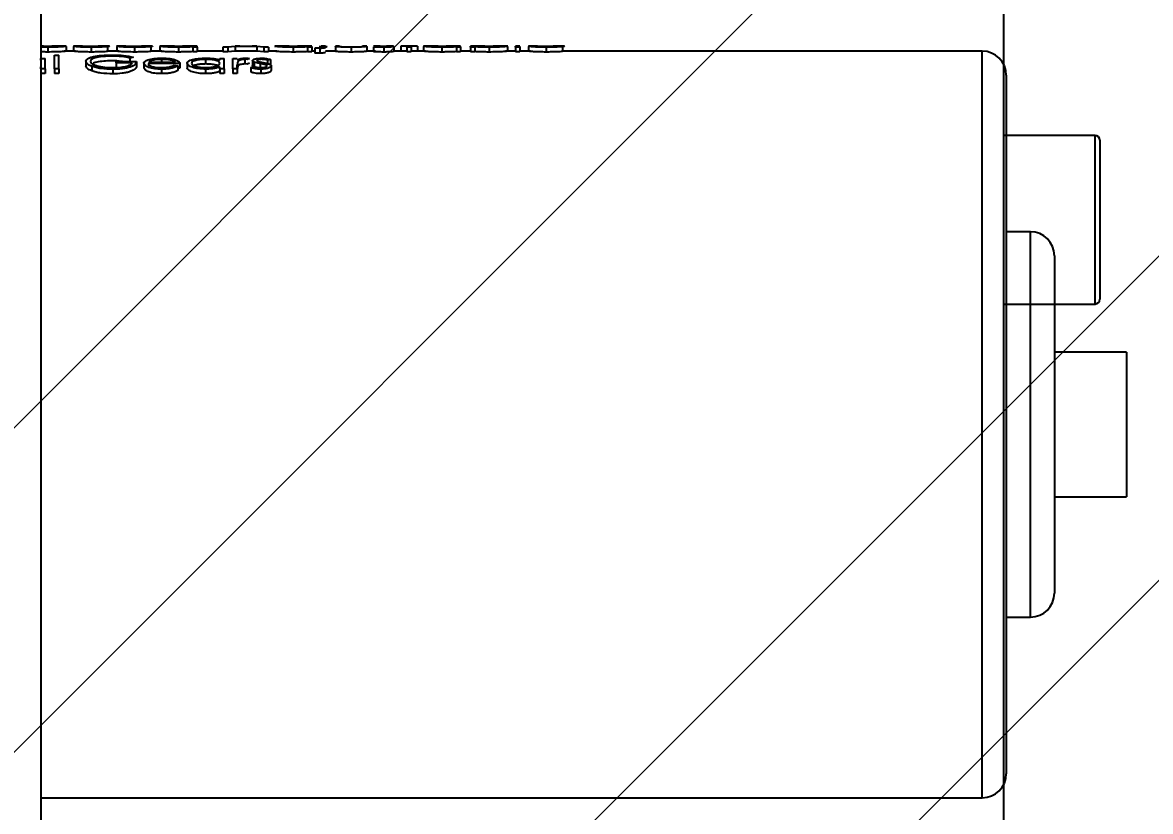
# Model space of a CAD drawing. Header units: millimetres. Extents: x -117 to 822, y -67 to 297.
# Drawn here: x 768.16 to 783.78, y 183.51 to 194.43 of the extents above; entities that cross this region are included whole.
import ezdxf

# ---------------------------------------------------------------- set-up
doc = ezdxf.new("R2010")
doc.units = ezdxf.units.MM
doc.layers.add('KHUNGTEN', color=7, linetype='Continuous', lineweight=35)
doc.layers.add('NETMANH', color=7, linetype='Continuous')
doc.styles.add('SLDTEXTSTYLE0', font='TXT', dxfattribs={"width": 0.663})
doc.dimstyles.new('SLDDIMSTYLE1', dxfattribs={"dimtxt": 3.5, "dimasz": 3.302, "dimexe": 0, "dimexo": 0.0625, "dimgap": 0.875, "dimtad": 1, "dimdec": 0, "dimlfac": 3, "dimrnd": 1e-09, "dimzin": 12, "dimdsep": 46, "dimtxsty": 'SLDTEXTSTYLE0', "dimsah": 1, "dimcen": 0.09, "dimadec": 0, "dimazin": 3, "dimtfac": 1, "dimtdec": 0, "dimtofl": 0, "dimtmove": 0, "dimatfit": 3, "dimfxl": 0, "dimfrac": 2, "dimtolj": 1, "dimtzin": 12, "dimarcsym": 0})

# ---------------------------------------------------------------- blocks, each defined once
blk = doc.blocks.new('_D_3')
at = {"layer": 'KHUNGTEN'}
for p, q in [((760.083, 258.032), (760.083, 164.699)), ((750.083, 174.699), (750.083, 164.699)), ((750.083, 165.699), (760.083, 165.699)), ((760.083, 165.699), (782.505, 165.699))]:
    blk.add_line(p, q, dxfattribs=at)
for points in [[(750.083, 165.699), (753.385, 165.191), (753.385, 166.207)], [(760.083, 165.699), (756.781, 166.207), (756.781, 165.191)]]:
    blk.add_solid(points, dxfattribs=at)
at = {"layer": 'KHUNGTEN', "char_height": 3.5, "attachment_point": 1, "style": 'SLDTEXTSTYLE0'}
for s, insert in [('30', (765.272, 170.215)), ('0.01', (773.672, 170.215)), ('%%p', (770.318, 170.21))]:
    blk.add_mtext(s, dxfattribs=dict(at, insert=insert))
blk = doc.blocks.new('_D_4')
at = {"layer": 'KHUNGTEN'}
for p, q in [((761.083, 259.032), (794.449, 259.032)), ((793.449, 259.032), (793.449, 175.699)), ((769.416, 175.699), (794.449, 175.699))]:
    blk.add_line(p, q, dxfattribs=at)
for points in [[(793.449, 259.032), (792.941, 255.73), (793.957, 255.73)], [(793.449, 175.699), (793.957, 179.001), (792.941, 179.001)]]:
    blk.add_solid(points, dxfattribs=at)
at = {"layer": 'KHUNGTEN', "char_height": 3.5, "attachment_point": 1, "rotation": 90, "style": 'SLDTEXTSTYLE0'}
for s, insert in [('0.01', (788.933, 215.871)), ('%%p', (788.938, 212.517)), ('250', (788.933, 204.948))]:
    blk.add_mtext(s, dxfattribs=dict(at, insert=insert))

msp = doc.modelspace()

# ---------------------------------------------------------------- hatches: boundary and pattern name
at = {"layer": 'KHUNGTEN', "linetype": 'Continuous', "lineweight": 18}
h = msp.add_hatch(dxfattribs=at)
h.set_pattern_fill('ANSI32', color=256, style=0)
h.paths.add_polyline_path([(821.6195, 206.3727), (729.8664, 206.3727), (729.8664, 96.3727), (821.6195, 96.3727)], flags=0)
edge = h.paths.add_edge_path(flags=0)
edge.add_arc((775.7429, 151.3727), 24, 0, 360)
edge = h.paths.add_edge_path(flags=0)
edge.add_arc((804.7429, 151.3727), 1.25, 0, 360)
edge = h.paths.add_edge_path(flags=0)
edge.add_arc((775.7429, 180.3727), 1.25, 0, 360)
edge = h.paths.add_edge_path(flags=0)
edge.add_arc((746.7429, 151.3727), 1.25, 0, 360)
edge = h.paths.add_edge_path(flags=0)
edge.add_arc((775.7429, 122.3727), 1.25, 0, 360)
edge = h.paths.add_edge_path(flags=0)
edge.add_arc((735.7429, 111.3727), 3, 0, 360)
edge = h.paths.add_edge_path(flags=0)
edge.add_arc((815.7429, 191.3727), 3, 0, 360)

# ---------------------------------------------------------------- linework, layer by layer
at = {"color": 7, "linetype": 'Continuous', "lineweight": 25}
for p, q in [((768.7693, 194.0985), (768.6696, 194.0985)), ((768.7484, 194.0985), (768.7677, 194.0974)), ((768.7677, 194.0974), (768.7677, 194.0308)), ((768.9638, 194.0985), (768.8686, 194.0985)), ((768.8702, 194.0974), (768.8842, 194.0985)), ((768.8702, 194.0974), (768.8702, 194.0307)), ((769.366, 194.0971), (768.9301, 194.0971)), ((768.9363, 194.0982), (769.3061, 194.0982)), ((769.3668, 194.0985), (769.2815, 194.0985)), ((769.2872, 194.0947), (769.3403, 194.0935)), ((769.3403, 194.0935), (769.3403, 194.0269)), ((769.5621, 194.0985), (769.4668, 194.0985)), ((769.4685, 194.0974), (769.4825, 194.0985)), ((769.4685, 194.0974), (769.4685, 194.0307)), ((769.9642, 194.0971), (769.5283, 194.0971)), ((769.5346, 194.0982), (769.9044, 194.0982)), ((769.9651, 194.0985), (769.8798, 194.0985)), ((769.8854, 194.0947), (769.9386, 194.0935)), ((769.9386, 194.0935), (769.9386, 194.0269)), ((770.1649, 194.0985), (770.0651, 194.0985)), ((770.0668, 194.0974), (770.086, 194.0985)), ((770.0668, 194.0974), (770.0668, 194.0308)), ((770.5796, 194.0985), (770.4874, 194.0985)), ((770.5198, 194.0864), (770.5198, 194.0915)), ((770.5796, 194.0864), (770.5796, 194.0985)), ((771.1053, 194.0967), (771.0039, 194.0864)), ((771.4075, 194.0967), (771.1053, 194.0967)), ((771.1053, 194.0967), (771.1053, 194.03)), ((771.1707, 194.0985), (771.1054, 194.0985)), ((771.1707, 194.0973), (771.1377, 194.0981)), ((771.1377, 194.0981), (771.376, 194.0981)), ((771.4088, 194.0985), (771.3438, 194.0985)), ((771.376, 194.0981), (771.3438, 194.0973)), ((771.4075, 194.0967), (771.4075, 194.03)), ((771.506, 194.0864), (771.4075, 194.0967)), ((771.7546, 194.0985), (771.6549, 194.0985)), ((771.6565, 194.0974), (771.6758, 194.0985)), ((772.1694, 194.0985), (772.0771, 194.0985)), ((772.1095, 194.0864), (772.1095, 194.0915)), ((772.1694, 194.0864), (772.1694, 194.0985)), ((772.3574, 194.0985), (772.2976, 194.0985)), ((772.3574, 194.081), (772.3574, 194.0985)), ((772.554, 194.0985), (772.4942, 194.0985)), ((772.4942, 194.0976), (772.4942, 194.0985)), ((772.4942, 194.0976), (772.4942, 194.0309)), ((772.554, 194.0977), (772.554, 194.0985)), ((772.554, 194.0977), (772.5635, 194.0944)), ((772.8603, 194.0942), (772.8702, 194.0977)), ((772.9301, 194.0985), (772.8702, 194.0985)), ((772.8702, 194.0977), (772.8702, 194.0985)), ((772.9301, 194.0975), (772.9301, 194.0985)), ((772.9301, 194.0975), (772.9301, 194.0309)), ((773.1131, 194.0985), (773.0224, 194.0985)), ((773.0241, 194.09), (773.0637, 194.0924)), ((773.1261, 194.0985), (773.1957, 194.098)), ((773.2299, 194.0955), (773.156, 194.097)), ((773.2976, 194.098), (773.257, 194.0984)), ((773.3061, 194.0938), (773.3061, 194.0272)), ((773.4856, 194.098), (773.4001, 194.098)), ((773.4001, 194.098), (773.4001, 194.0319)), ((773.5454, 194.0985), (773.4856, 194.0985)), ((773.4856, 194.0864), (773.4856, 194.0985)), ((773.5454, 194.0864), (773.5454, 194.0985)), ((773.6309, 194.098), (773.5454, 194.098)), ((773.6309, 194.098), (773.6309, 194.0319)), ((773.8145, 194.0985), (773.7147, 194.0985)), ((773.7164, 194.0974), (773.7356, 194.0985)), ((773.7164, 194.0974), (773.7164, 194.0308)), ((774.2292, 194.0985), (774.137, 194.0985)), ((774.1694, 194.0864), (774.1694, 194.0915)), ((774.2292, 194.0864), (774.2292, 194.0985)), ((774.4575, 194.0985), (774.366, 194.0985)), ((774.366, 194.0864), (774.366, 194.0985)), ((774.4258, 194.0864), (774.4258, 194.0918)), ((774.8804, 194.0985), (774.7796, 194.0985)), ((774.8602, 194.0985), (774.8788, 194.0974)), ((774.8788, 194.0974), (774.8788, 194.0307)), ((775.0497, 194.0985), (774.9899, 194.0985)), ((774.9899, 194.0864), (774.9899, 194.0985)), ((775.0497, 194.0864), (775.0497, 194.0985)), ((775.263, 194.0985), (775.1677, 194.0985)), ((775.1694, 194.0974), (775.1834, 194.0985)), ((775.1694, 194.0974), (775.1694, 194.0307)), ((775.6651, 194.0971), (775.2292, 194.0971)), ((775.2355, 194.0982), (775.6053, 194.0982)), ((775.6659, 194.0985), (775.5806, 194.0985)), ((775.5863, 194.0947), (775.6395, 194.0935)), ((775.6395, 194.0935), (775.6395, 194.0269)), ((768.5134, 194.0858), (768.5134, 194.0193)), ((768.6053, 193.9777), (768.6651, 193.9777)), ((768.6053, 193.7855), (768.6053, 193.9777)), ((768.6651, 193.7855), (768.6651, 193.9777)), ((768.897, 194.0319), (768.7417, 194.0319)), ((769.1153, 194.0858), (769.1153, 194.0193)), ((769.4953, 194.0319), (769.3373, 194.0319)), ((769.6993, 193.9478), (769.648, 193.9358)), ((769.648, 193.9358), (769.648, 193.8712)), ((769.7136, 194.0858), (769.7136, 194.0193)), ((770.0928, 194.0319), (769.9356, 194.0319)), ((770.3208, 194.0858), (770.3208, 194.0193)), ((770.5796, 194.0864), (770.5198, 194.0864)), ((770.5198, 194.0864), (770.5198, 194.0199)), ((770.5796, 194.0199), (770.5198, 194.0199)), ((770.5796, 194.0864), (770.5796, 194.0199)), ((770.9386, 194.0319), (770.5796, 194.0319)), ((771.0039, 194.0864), (770.9386, 194.0864)), ((770.9386, 194.0864), (770.9386, 194.0199)), ((771.0039, 194.0199), (770.9386, 194.0199)), ((771.0039, 194.0864), (771.0039, 194.0199)), ((771.1053, 194.03), (771.0039, 194.0199)), ((771.4075, 194.03), (771.1053, 194.03)), ((771.506, 194.0199), (771.4075, 194.03)), ((771.506, 194.0864), (771.506, 194.0199)), ((771.5711, 194.0864), (771.506, 194.0864)), ((771.5711, 194.0199), (771.506, 194.0199)), ((771.5711, 194.0864), (771.5711, 194.0199)), ((771.6826, 194.0319), (771.5711, 194.0319)), ((771.9106, 194.0858), (771.9106, 194.0193)), ((772.1694, 194.0864), (772.1095, 194.0864)), ((772.1095, 194.0864), (772.1095, 194.0199)), ((772.1694, 194.0199), (772.1095, 194.0199)), ((772.1694, 194.0864), (772.1694, 194.0199)), ((772.2121, 194.0319), (772.1694, 194.0319)), ((772.2121, 194.0716), (772.2121, 194.0053)), ((772.2795, 194.07), (772.2121, 194.0716)), ((772.2795, 194.0037), (772.2121, 194.0053)), ((772.2795, 194.07), (772.2795, 194.0037)), ((772.2904, 194.0779), (772.2976, 194.0826)), ((772.4942, 194.0319), (772.3574, 194.0319)), ((772.7125, 194.0858), (772.7125, 194.0193)), ((773.0507, 194.0319), (772.9301, 194.0319)), ((773.0241, 194.09), (773.0241, 194.0235)), ((773.1634, 194.0858), (773.1634, 194.0193)), ((773.4856, 194.0319), (773.3061, 194.0319)), ((773.5454, 194.0864), (773.4856, 194.0864)), ((773.4856, 194.0864), (773.4856, 194.0199)), ((773.5454, 194.0199), (773.4856, 194.0199)), ((773.5454, 194.0864), (773.5454, 194.0199)), ((773.7424, 194.0319), (773.5454, 194.0319)), ((773.9704, 194.0858), (773.9704, 194.0193)), ((774.2292, 194.0864), (774.1694, 194.0864)), ((774.1694, 194.0864), (774.1694, 194.0199)), ((774.2292, 194.0199), (774.1694, 194.0199)), ((774.2292, 194.0864), (774.2292, 194.0199)), ((774.366, 194.0319), (774.2292, 194.0319)), ((774.4258, 194.0864), (774.366, 194.0864)), ((774.366, 194.0864), (774.366, 194.0199)), ((774.4258, 194.0199), (774.366, 194.0199)), ((774.4258, 194.0864), (774.4258, 194.0199)), ((774.6226, 194.0858), (774.6226, 194.0193)), ((774.9899, 194.0319), (774.8523, 194.0319)), ((775.0497, 194.0864), (774.9899, 194.0864)), ((774.9899, 194.0864), (774.9899, 194.0199)), ((775.0497, 194.0199), (774.9899, 194.0199)), ((775.0497, 194.0864), (775.0497, 194.0199)), ((775.1961, 194.0319), (775.0497, 194.0319)), ((775.4144, 194.0858), (775.4144, 194.0193)), ((781.4493, 194.0319), (775.6364, 194.0319)), ((768.4172, 193.9078), (768.4172, 193.9315)), ((768.4172, 193.9315), (768.4771, 193.9315)), ((768.4172, 193.7855), (768.4172, 193.8139)), ((768.4771, 193.7855), (768.4172, 193.7855)), ((768.4172, 193.7855), (768.4172, 193.7228)), ((768.4771, 193.7855), (768.4771, 193.9315)), ((768.4771, 193.7855), (768.4771, 193.7228)), ((768.6053, 193.7855), (768.6053, 193.7228)), ((768.6651, 193.7855), (768.6053, 193.7855)), ((768.6651, 193.7855), (768.6651, 193.7228)), ((769.0412, 193.8903), (769.0412, 193.8262)), ((769.1229, 193.822), (769.1229, 193.7588)), ((769.4118, 193.7795), (769.4118, 193.7169)), ((769.46, 193.8679), (769.46, 193.8878)), ((769.46, 193.8878), (769.742, 193.8878)), ((769.6822, 193.8679), (769.46, 193.8679)), ((769.46, 193.8679), (769.46, 193.8041)), ((769.742, 193.8878), (769.742, 193.8238)), ((769.8446, 193.8636), (769.8446, 193.8)), ((770.3403, 193.8602), (769.9044, 193.8602)), ((769.9107, 193.8779), (770.2805, 193.8779)), ((770.0896, 193.7825), (770.0896, 193.7199)), ((770.0942, 193.8538), (770.0942, 193.9182)), ((770.2615, 193.8364), (770.3147, 193.8275)), ((770.3147, 193.8275), (770.3147, 193.7643)), ((770.3403, 193.7965), (770.3147, 193.7965)), ((770.3403, 193.8602), (770.3403, 193.7965)), ((770.4429, 193.8644), (770.4429, 193.8007)), ((770.6969, 193.7825), (770.6969, 193.7199)), ((770.6996, 193.8538), (770.6996, 193.9182)), ((770.8959, 193.9078), (770.8959, 193.9315)), ((770.8959, 193.9315), (770.9557, 193.9315)), ((770.8959, 193.7855), (770.8959, 193.8139)), ((770.9557, 193.7855), (770.8959, 193.7855)), ((770.8959, 193.7855), (770.8959, 193.7228)), ((770.9557, 193.7855), (770.9557, 193.9315)), ((770.9557, 193.7855), (770.9557, 193.7228)), ((771.0754, 193.9315), (771.1352, 193.9315)), ((771.0754, 193.7855), (771.0754, 193.9315)), ((771.1352, 193.7855), (771.0754, 193.7855)), ((771.0754, 193.7855), (771.0754, 193.7228)), ((771.1459, 193.8895), (771.1352, 193.8395)), ((771.1352, 193.7855), (771.1352, 193.8395)), ((771.1459, 193.8255), (771.1352, 193.7761)), ((771.1352, 193.7855), (771.1352, 193.7228)), ((771.2733, 193.9159), (771.2427, 193.9182)), ((771.2427, 193.9182), (771.2427, 193.8538)), ((771.2733, 193.8516), (771.2427, 193.8538)), ((771.3061, 193.9294), (771.2733, 193.9159)), ((771.3061, 193.8649), (771.2733, 193.8516)), ((771.3232, 193.805), (771.3629, 193.8199)), ((771.3232, 193.805), (771.3232, 193.7421)), ((771.3489, 193.8999), (771.3489, 193.8357)), ((771.3712, 193.8786), (771.3712, 193.8147)), ((771.4252, 193.8881), (771.4948, 193.8736)), ((771.529, 193.8434), (771.4552, 193.8588)), ((771.4552, 193.8588), (771.4552, 193.7952)), ((771.4625, 193.7825), (771.4625, 193.7199)), ((771.5967, 193.9157), (771.5561, 193.9044)), ((771.5561, 193.9044), (771.5561, 193.8403)), ((771.5967, 193.9157), (771.5967, 193.8514)), ((771.6053, 193.8295), (771.6053, 193.7662)), ((768.4771, 193.7228), (768.4172, 193.7228)), ((768.6651, 193.7228), (768.6053, 193.7228)), ((770.9557, 193.7228), (770.8959, 193.7228)), ((771.1352, 193.7228), (771.0754, 193.7228)), ((781.7826, 193.6985), (781.7826, 184.0319)), ((783.0121, 192.8652), (781.7455, 192.8652)), ((783.0788, 192.7985), (783.0788, 190.5985)), ((782.116, 191.5319), (781.7826, 191.5319)), ((782.4493, 191.1985), (782.4493, 186.5319)), ((781.7455, 190.5319), (783.0121, 190.5319)), ((783.4493, 189.8652), (782.4493, 189.8652)), ((783.4493, 189.8652), (783.4493, 187.8652)), ((782.4493, 187.8652), (783.4493, 187.8652)), ((781.7826, 186.1985), (782.116, 186.1985)), ((768.416, 183.6985), (781.4493, 183.6985))]:
    msp.add_line(p, q, dxfattribs=at)
at = {"color": 8, "linetype": 'Continuous', "lineweight": 25}
for p, q in [((781.4493, 183.6985), (781.4493, 194.0319)), ((783.0121, 190.5319), (783.0121, 192.8652)), ((782.116, 186.1985), (782.116, 191.5319))]:
    msp.add_line(p, q, dxfattribs=at)
at = {"color": 7, "linetype": 'Continuous', "lineweight": 25}
for centre, radius, start, end in [((781.4493, 193.6985), 0.3333, 0, 90), ((783.0121, 192.7985), 0.0667, 0, 90), ((782.116, 191.1985), 0.3333, 0, 90), ((783.0121, 190.5985), 0.0667, 270, 360), ((782.116, 186.5319), 0.3333, 270, 0), ((781.4493, 184.0319), 0.3333, 270, 0)]:
    msp.add_arc(centre, radius, start, end, dxfattribs=at)
for points, knots in [([(768.511, 194.0978), (768.4849, 194.0979), (768.4513, 194.0979), (768.4225, 194.0981), (768.416, 194.0982)], [0, 0, 0, 0, 0.7745621, 1, 1, 1, 1]), ([(768.7078, 194.0974), (768.7047, 194.0978), (768.6984, 194.0987), (768.6528, 194.0985), (768.5876, 194.098), (768.5365, 194.0979), (768.511, 194.0978)], [0, 0, 0, 0, 0.2517658, 0.5020173, 0.7513262, 1, 1, 1, 1]), ([(768.5119, 194.0897), (768.5374, 194.0899), (768.5884, 194.0902), (768.6529, 194.0926), (768.6981, 194.0954), (768.7046, 194.0967), (768.7078, 194.0974)], [0, 0, 0, 0, 0.24856263, 0.49798639, 0.74884282, 1, 1, 1, 1]), ([(768.7677, 194.0974), (768.7643, 194.0965), (768.7577, 194.0947), (768.6972, 194.0904), (768.614, 194.0866), (768.5469, 194.0861), (768.5134, 194.0858)], [0, 0, 0, 0, 0.2515037, 0.5020342, 0.7514302, 1, 1, 1, 1]), ([(769.1153, 194.0858), (769.0824, 194.086), (769.033, 194.0863), (768.9747, 194.0884), (768.9264, 194.091), (768.8806, 194.0947), (768.8737, 194.0965), (768.8702, 194.0974)], [0, 0, 0, 0, 0.2482365, 0.3726312, 0.4983096, 0.7488564, 1, 1, 1, 1]), ([(768.9301, 194.0971), (768.9325, 194.0964), (768.936, 194.0955), (768.958, 194.0937), (768.9802, 194.0924), (769.0073, 194.0913), (769.0489, 194.09), (769.0842, 194.0898), (769.1078, 194.0897)], [0, 0, 0, 0, 0.25109604, 0.37678191, 0.50216702, 0.62894288, 0.75208643, 1, 1, 1, 1]), ([(768.9943, 194.0984), (768.9811, 194.0985), (768.9547, 194.0986), (768.9425, 194.0983), (768.9363, 194.0982)], [0, 0, 0, 0, 0.4983637, 1, 1, 1, 1]), ([(769.1078, 194.0897), (769.1258, 194.0898), (769.1619, 194.0899), (769.2132, 194.091), (769.2565, 194.0928), (769.2769, 194.0941), (769.2872, 194.0947)], [0, 0, 0, 0, 0.2486728, 0.4986865, 0.748434, 1, 1, 1, 1]), ([(769.3403, 194.0935), (769.3283, 194.0926), (769.3045, 194.0907), (769.2496, 194.0879), (769.1848, 194.0861), (769.1384, 194.0859), (769.1153, 194.0858)], [0, 0, 0, 0, 0.2514051, 0.5015071, 0.7507844, 1, 1, 1, 1]), ([(769.3061, 194.0982), (769.2997, 194.0983), (769.2902, 194.0986), (769.2645, 194.0985), (769.2414, 194.0983), (769.2221, 194.0982), (769.2127, 194.0982)], [0, 0, 0, 0, 0.4048849, 0.6057113, 0.8086962, 1, 1, 1, 1]), ([(769.3373, 194.0984), (769.3432, 194.0984), (769.364, 194.0986), (769.3651, 194.0977), (769.366, 194.0971)], [0, 0, 0, 0, 0.28380498, 1, 1, 1, 1]), ([(769.7136, 194.0858), (769.6807, 194.086), (769.6313, 194.0863), (769.573, 194.0884), (769.5247, 194.091), (769.4789, 194.0947), (769.472, 194.0965), (769.4685, 194.0974)], [0, 0, 0, 0, 0.2482365, 0.3726312, 0.4983096, 0.7488564, 1, 1, 1, 1]), ([(769.5283, 194.0971), (769.5307, 194.0964), (769.5343, 194.0955), (769.5563, 194.0937), (769.5785, 194.0924), (769.6056, 194.0913), (769.6471, 194.09), (769.6825, 194.0898), (769.7061, 194.0897)], [0, 0, 0, 0, 0.251096, 0.3767819, 0.502167, 0.6289429, 0.7520864, 1, 1, 1, 1]), ([(769.5926, 194.0984), (769.5794, 194.0985), (769.5529, 194.0986), (769.5407, 194.0983), (769.5346, 194.0982)], [0, 0, 0, 0, 0.4983637, 1, 1, 1, 1]), ([(769.7061, 194.0897), (769.7241, 194.0898), (769.7602, 194.0899), (769.8115, 194.091), (769.8548, 194.0928), (769.8752, 194.0941), (769.8854, 194.0947)], [0, 0, 0, 0, 0.2486728, 0.4986865, 0.748434, 1, 1, 1, 1]), ([(769.9386, 194.0935), (769.9266, 194.0926), (769.9028, 194.0907), (769.8478, 194.0879), (769.783, 194.0861), (769.7367, 194.0859), (769.7136, 194.0858)], [0, 0, 0, 0, 0.2514051, 0.5015071, 0.7507844, 1, 1, 1, 1]), ([(769.9044, 194.0982), (769.898, 194.0983), (769.8885, 194.0986), (769.8628, 194.0985), (769.8397, 194.0983), (769.8204, 194.0982), (769.811, 194.0982)], [0, 0, 0, 0, 0.4048849, 0.6057113, 0.8086962, 1, 1, 1, 1]), ([(769.9356, 194.0984), (769.9415, 194.0984), (769.9622, 194.0986), (769.9634, 194.0977), (769.9642, 194.0971)], [0, 0, 0, 0, 0.283805, 1, 1, 1, 1]), ([(770.3208, 194.0858), (770.2873, 194.0861), (770.2203, 194.0866), (770.1371, 194.0904), (770.0768, 194.0947), (770.0701, 194.0965), (770.0668, 194.0974)], [0, 0, 0, 0, 0.24857243, 0.49797532, 0.74849775, 1, 1, 1, 1]), ([(770.3235, 194.0978), (770.298, 194.0979), (770.2469, 194.098), (770.1816, 194.0985), (770.136, 194.0987), (770.1297, 194.0978), (770.1266, 194.0974)], [0, 0, 0, 0, 0.248675, 0.4979847, 0.7494362, 1, 1, 1, 1]), ([(770.1266, 194.0974), (770.1299, 194.0967), (770.1363, 194.0954), (770.1817, 194.0926), (770.2464, 194.0902), (770.2974, 194.0899), (770.3229, 194.0897)], [0, 0, 0, 0, 0.2513027, 0.50202622, 0.75142586, 1, 1, 1, 1]), ([(770.5198, 194.0915), (770.507, 194.0908), (770.4813, 194.0892), (770.4322, 194.0873), (770.3868, 194.0863), (770.3493, 194.0859), (770.3303, 194.0858), (770.3208, 194.0858)], [0, 0, 0, 0, 0.2509221, 0.5009047, 0.750363, 0.8751754, 1, 1, 1, 1]), ([(770.3229, 194.0897), (770.3484, 194.0898), (770.3995, 194.0902), (770.4553, 194.0921), (770.4886, 194.0939), (770.5136, 194.0957), (770.5173, 194.0967), (770.5198, 194.0974)], [0, 0, 0, 0, 0.24806553, 0.49744412, 0.6222719, 0.74886015, 1, 1, 1, 1]), ([(770.5198, 194.0974), (770.5174, 194.0978), (770.5139, 194.0985), (770.4888, 194.0986), (770.4557, 194.0984), (770.4008, 194.098), (770.3492, 194.0979), (770.3235, 194.0978)], [0, 0, 0, 0, 0.2512886, 0.3753603, 0.5027384, 0.7516813, 1, 1, 1, 1]), ([(771.9106, 194.0858), (771.8771, 194.0861), (771.81, 194.0866), (771.7269, 194.0904), (771.6666, 194.0947), (771.6599, 194.0965), (771.6565, 194.0974)], [0, 0, 0, 0, 0.2485724, 0.4979753, 0.7484978, 1, 1, 1, 1]), ([(771.9132, 194.0978), (771.8877, 194.0979), (771.8366, 194.098), (771.7713, 194.0985), (771.7257, 194.0987), (771.7195, 194.0978), (771.7164, 194.0974)], [0, 0, 0, 0, 0.248675, 0.4979847, 0.7494362, 1, 1, 1, 1]), ([(771.7164, 194.0974), (771.7196, 194.0967), (771.726, 194.0954), (771.7714, 194.0926), (771.8361, 194.0902), (771.8872, 194.0899), (771.9127, 194.0897)], [0, 0, 0, 0, 0.2513027, 0.5020262, 0.7514259, 1, 1, 1, 1]), ([(772.1095, 194.0915), (772.0967, 194.0908), (772.0711, 194.0892), (772.022, 194.0873), (771.9765, 194.0863), (771.939, 194.0859), (771.92, 194.0858), (771.9106, 194.0858)], [0, 0, 0, 0, 0.2509221, 0.5009047, 0.750363, 0.8751754, 1, 1, 1, 1]), ([(771.9127, 194.0897), (771.9382, 194.0898), (771.9892, 194.0902), (772.045, 194.0921), (772.0783, 194.0939), (772.1033, 194.0957), (772.107, 194.0967), (772.1095, 194.0974)], [0, 0, 0, 0, 0.24806553, 0.49744412, 0.6222719, 0.74886015, 1, 1, 1, 1]), ([(772.1095, 194.0974), (772.1072, 194.0978), (772.1036, 194.0985), (772.0785, 194.0986), (772.0454, 194.0984), (771.9905, 194.098), (771.939, 194.0979), (771.9132, 194.0978)], [0, 0, 0, 0, 0.2512886, 0.3753603, 0.5027384, 0.7516813, 1, 1, 1, 1]), ([(772.3275, 194.093), (772.3205, 194.0929), (772.3064, 194.0929), (772.2912, 194.0924), (772.2816, 194.0919), (772.274, 194.0913), (772.2727, 194.0907), (772.2719, 194.0903)], [0, 0, 0, 0, 0.2485648, 0.4977719, 0.6262971, 0.7490749, 1, 1, 1, 1]), ([(772.383, 194.0903), (772.3822, 194.0907), (772.381, 194.0913), (772.3734, 194.0919), (772.3638, 194.0924), (772.3516, 194.0928), (772.338, 194.093), (772.331, 194.093), (772.3275, 194.093)], [0, 0, 0, 0, 0.2506883, 0.3733062, 0.5017579, 0.7507366, 0.8753285, 1, 1, 1, 1]), ([(772.7125, 194.0858), (772.6794, 194.086), (772.6297, 194.0862), (772.5719, 194.0884), (772.5367, 194.0905), (772.5122, 194.0928), (772.4963, 194.0956), (772.495, 194.0968), (772.4942, 194.0976)], [0, 0, 0, 0, 0.2476317, 0.3721516, 0.4970207, 0.6223671, 0.7481368, 1, 1, 1, 1]), ([(772.5635, 194.0944), (772.5698, 194.0938), (772.5823, 194.0926), (772.6203, 194.0909), (772.665, 194.0898), (772.6971, 194.0897), (772.713, 194.0897)], [0, 0, 0, 0, 0.2492481, 0.4977318, 0.7506861, 1, 1, 1, 1]), ([(772.9301, 194.0975), (772.9292, 194.0967), (772.9279, 194.0955), (772.9113, 194.0927), (772.8865, 194.0904), (772.8515, 194.0884), (772.7943, 194.0862), (772.7452, 194.086), (772.7125, 194.0858)], [0, 0, 0, 0, 0.25184497, 0.37760102, 0.50291512, 0.62779639, 0.75232607, 1, 1, 1, 1]), ([(772.713, 194.0897), (772.7285, 194.0897), (772.7595, 194.0898), (772.8029, 194.0908), (772.8402, 194.0924), (772.8536, 194.0936), (772.8603, 194.0942)], [0, 0, 0, 0, 0.2495101, 0.4989384, 0.749035, 1, 1, 1, 1]), ([(773.072, 194.0982), (773.0656, 194.0983), (773.0559, 194.0985), (773.0504, 194.0985), (773.0499, 194.0985), (773.0497, 194.0985)], [0, 0, 0, 0, 0.4986901, 0.7492175, 1, 1, 1, 1]), ([(773.0637, 194.0924), (773.0771, 194.0918), (773.0972, 194.0907), (773.1321, 194.0898), (773.1509, 194.0897), (773.1603, 194.0897)], [0, 0, 0, 0, 0.50074864, 0.75066122, 1, 1, 1, 1]), ([(773.156, 194.097), (773.1402, 194.0972), (773.1085, 194.0976), (773.0842, 194.098), (773.072, 194.0982)], [0, 0, 0, 0, 0.5002973, 1, 1, 1, 1]), ([(773.1095, 194.0985), (773.1104, 194.0985), (773.1121, 194.0985), (773.1214, 194.0985), (773.1261, 194.0985)], [0, 0, 0, 0, 0.5001637, 1, 1, 1, 1]), ([(773.1603, 194.0897), (773.1711, 194.0897), (773.1927, 194.0899), (773.2208, 194.0909), (773.2379, 194.092), (773.2453, 194.093), (773.246, 194.0935), (773.2463, 194.0937)], [0, 0, 0, 0, 0.2485968, 0.4975869, 0.7477028, 0.8736865, 1, 1, 1, 1]), ([(773.3061, 194.0938), (773.3043, 194.0929), (773.3006, 194.0912), (773.2722, 194.0888), (773.2434, 194.0873), (773.2102, 194.0861), (773.1821, 194.0859), (773.1634, 194.0858)], [0, 0, 0, 0, 0.251225, 0.5014676, 0.6276932, 0.7516618, 1, 1, 1, 1]), ([(773.257, 194.0984), (773.2455, 194.0983), (773.2282, 194.0981), (773.1982, 194.0979), (773.1813, 194.0978), (773.1728, 194.0978)], [0, 0, 0, 0, 0.5013508, 0.7512677, 1, 1, 1, 1]), ([(773.1957, 194.098), (773.2121, 194.0978), (773.245, 194.0975), (773.2706, 194.0968), (773.2834, 194.0965)], [0, 0, 0, 0, 0.5002717, 1, 1, 1, 1]), ([(773.2463, 194.0937), (773.2455, 194.094), (773.2444, 194.0946), (773.2373, 194.0952), (773.2324, 194.0954), (773.2299, 194.0955)], [0, 0, 0, 0, 0.4998684, 0.7500659, 1, 1, 1, 1]), ([(773.2834, 194.0965), (773.29, 194.0961), (773.3, 194.0956), (773.3052, 194.0946), (773.3058, 194.0941), (773.3061, 194.0938)], [0, 0, 0, 0, 0.4988002, 0.7492517, 1, 1, 1, 1]), ([(773.9704, 194.0858), (773.9369, 194.0861), (773.8698, 194.0866), (773.7867, 194.0904), (773.7264, 194.0947), (773.7197, 194.0965), (773.7164, 194.0974)], [0, 0, 0, 0, 0.24857243, 0.49797532, 0.74849775, 1, 1, 1, 1]), ([(773.9731, 194.0978), (773.9475, 194.0979), (773.8964, 194.098), (773.8311, 194.0985), (773.7856, 194.0987), (773.7793, 194.0978), (773.7762, 194.0974)], [0, 0, 0, 0, 0.248675, 0.4979847, 0.7494362, 1, 1, 1, 1]), ([(773.7762, 194.0974), (773.7794, 194.0967), (773.7858, 194.0954), (773.8312, 194.0926), (773.8959, 194.0902), (773.947, 194.0899), (773.9725, 194.0897)], [0, 0, 0, 0, 0.2513027, 0.5020262, 0.7514259, 1, 1, 1, 1]), ([(774.1694, 194.0915), (774.1565, 194.0908), (774.1309, 194.0892), (774.0818, 194.0873), (774.0363, 194.0863), (773.9988, 194.0859), (773.9799, 194.0858), (773.9704, 194.0858)], [0, 0, 0, 0, 0.2509221, 0.5009047, 0.750363, 0.8751754, 1, 1, 1, 1]), ([(773.9725, 194.0897), (773.998, 194.0898), (774.049, 194.0902), (774.1049, 194.0921), (774.1382, 194.0939), (774.1631, 194.0957), (774.1669, 194.0967), (774.1694, 194.0974)], [0, 0, 0, 0, 0.2480655, 0.4974441, 0.6222719, 0.7488602, 1, 1, 1, 1]), ([(774.1694, 194.0974), (774.167, 194.0978), (774.1635, 194.0985), (774.1383, 194.0986), (774.1052, 194.0984), (774.0504, 194.098), (773.9988, 194.0979), (773.9731, 194.0978)], [0, 0, 0, 0, 0.2512886, 0.3753603, 0.5027384, 0.7516813, 1, 1, 1, 1]), ([(774.623, 194.0978), (774.5974, 194.0979), (774.5463, 194.098), (774.4907, 194.0984), (774.4571, 194.0986), (774.432, 194.0985), (774.4283, 194.0978), (774.4258, 194.0974)], [0, 0, 0, 0, 0.24913857, 0.49750052, 0.62229568, 0.74884961, 1, 1, 1, 1]), ([(774.4258, 194.0974), (774.4281, 194.0967), (774.4317, 194.0958), (774.4568, 194.094), (774.4817, 194.0926), (774.5119, 194.0914), (774.5577, 194.09), (774.5964, 194.0898), (774.6221, 194.0897)], [0, 0, 0, 0, 0.250957, 0.3745367, 0.5020964, 0.6275447, 0.7520097, 1, 1, 1, 1]), ([(774.6226, 194.0858), (774.6035, 194.0859), (774.5652, 194.086), (774.5104, 194.0873), (774.462, 194.0894), (774.4379, 194.091), (774.4258, 194.0918)], [0, 0, 0, 0, 0.2493491, 0.4988553, 0.7488781, 1, 1, 1, 1]), ([(774.6221, 194.0897), (774.6476, 194.0898), (774.6986, 194.0902), (774.764, 194.0925), (774.8096, 194.0954), (774.8158, 194.0967), (774.8189, 194.0974)], [0, 0, 0, 0, 0.248674, 0.4979823, 0.750254, 1, 1, 1, 1]), ([(774.8788, 194.0974), (774.8752, 194.0964), (774.8682, 194.0946), (774.8066, 194.0904), (774.723, 194.0866), (774.6561, 194.0861), (774.6226, 194.0858)], [0, 0, 0, 0, 0.2514132, 0.5019656, 0.7513998, 1, 1, 1, 1]), ([(774.8189, 194.0974), (774.8158, 194.0978), (774.8093, 194.0986), (774.7643, 194.0985), (774.6996, 194.098), (774.6485, 194.0979), (774.623, 194.0978)], [0, 0, 0, 0, 0.2495454, 0.5020034, 0.7514328, 1, 1, 1, 1]), ([(775.4144, 194.0858), (775.3815, 194.086), (775.3322, 194.0863), (775.2738, 194.0884), (775.2255, 194.091), (775.1797, 194.0947), (775.1728, 194.0965), (775.1694, 194.0974)], [0, 0, 0, 0, 0.2482365, 0.3726312, 0.4983096, 0.7488564, 1, 1, 1, 1]), ([(775.2292, 194.0971), (775.2316, 194.0964), (775.2352, 194.0955), (775.2571, 194.0937), (775.2793, 194.0924), (775.3064, 194.0913), (775.348, 194.09), (775.3833, 194.0898), (775.407, 194.0897)], [0, 0, 0, 0, 0.251096, 0.3767819, 0.502167, 0.6289429, 0.7520864, 1, 1, 1, 1]), ([(775.2934, 194.0984), (775.2803, 194.0985), (775.2538, 194.0986), (775.2416, 194.0983), (775.2355, 194.0982)], [0, 0, 0, 0, 0.4983637, 1, 1, 1, 1]), ([(775.407, 194.0897), (775.425, 194.0898), (775.4611, 194.0899), (775.5124, 194.091), (775.5557, 194.0928), (775.5761, 194.0941), (775.5863, 194.0947)], [0, 0, 0, 0, 0.2486728, 0.4986865, 0.748434, 1, 1, 1, 1]), ([(775.6395, 194.0935), (775.6275, 194.0926), (775.6036, 194.0907), (775.5487, 194.0879), (775.4839, 194.0861), (775.4376, 194.0859), (775.4144, 194.0858)], [0, 0, 0, 0, 0.25140506, 0.50150708, 0.75078436, 1, 1, 1, 1]), ([(775.6053, 194.0982), (775.5989, 194.0983), (775.5894, 194.0986), (775.5637, 194.0985), (775.5406, 194.0983), (775.5213, 194.0982), (775.5119, 194.0982)], [0, 0, 0, 0, 0.40488493, 0.60571129, 0.8086962, 1, 1, 1, 1]), ([(775.6364, 194.0984), (775.6423, 194.0984), (775.6631, 194.0986), (775.6643, 194.0977), (775.6651, 194.0971)], [0, 0, 0, 0, 0.283805, 1, 1, 1, 1]), ([(768.416, 194.0912), (768.4229, 194.0909), (768.4509, 194.0899), (768.4857, 194.0898), (768.5119, 194.0897)], [0, 0, 0, 0, 0.2462141, 1, 1, 1, 1]), ([(768.5134, 194.0858), (768.4942, 194.0859), (768.4604, 194.086), (768.4293, 194.0868), (768.416, 194.0872)], [0, 0, 0, 0, 0.5694113, 1, 1, 1, 1]), ([(768.5134, 194.0193), (768.4942, 194.0194), (768.4605, 194.0195), (768.4293, 194.0203), (768.416, 194.0207)], [0, 0, 0, 0, 0.5697268, 1, 1, 1, 1]), ([(768.7677, 194.0308), (768.7643, 194.0299), (768.7576, 194.0281), (768.697, 194.0239), (768.6138, 194.02), (768.5469, 194.0196), (768.5134, 194.0193)], [0, 0, 0, 0, 0.2500098, 0.4999502, 0.7499395, 1, 1, 1, 1]), ([(769.1153, 194.0193), (769.0824, 194.0195), (769.0331, 194.0198), (768.9747, 194.0218), (768.9265, 194.0244), (768.8806, 194.0281), (768.8737, 194.0298), (768.8702, 194.0307)], [0, 0, 0, 0, 0.2497839, 0.3746307, 0.5004353, 0.7503038, 1, 1, 1, 1]), ([(769.0412, 193.8903), (769.0461, 193.9031), (769.0536, 193.9224), (769.0993, 193.9429), (769.1437, 193.9559), (769.199, 193.9659), (769.2825, 193.9755), (769.3529, 193.9768), (769.3997, 193.9777)], [0, 0, 0, 0, 0.2508183, 0.37656674, 0.50199192, 0.62699497, 0.75188753, 1, 1, 1, 1]), ([(769.3977, 193.9625), (769.3601, 193.9615), (769.2847, 193.9596), (769.1856, 193.9453), (769.1294, 193.9258), (769.1045, 193.9068), (769.1022, 193.8963), (769.101, 193.891)], [0, 0, 0, 0, 0.2484031, 0.4976226, 0.7477173, 0.8737914, 1, 1, 1, 1]), ([(769.3403, 194.0269), (769.3283, 194.026), (769.3044, 194.0241), (769.2494, 194.0214), (769.1847, 194.0196), (769.1384, 194.0194), (769.1153, 194.0193)], [0, 0, 0, 0, 0.2502123, 0.5000164, 0.7498265, 1, 1, 1, 1]), ([(769.648, 193.9358), (769.6116, 193.9433), (769.5391, 193.9581), (769.4448, 193.961), (769.3977, 193.9625)], [0, 0, 0, 0, 0.5014425, 1, 1, 1, 1]), ([(769.3997, 193.9777), (769.4277, 193.9774), (769.4837, 193.9767), (769.5919, 193.9691), (769.6563, 193.9563), (769.6993, 193.9478)], [0, 0, 0, 0, 0.2498921, 0.4999558, 1, 1, 1, 1]), ([(769.7136, 194.0193), (769.6807, 194.0195), (769.6314, 194.0198), (769.573, 194.0218), (769.5248, 194.0244), (769.4789, 194.0281), (769.472, 194.0298), (769.4685, 194.0307)], [0, 0, 0, 0, 0.2497839, 0.3746307, 0.5004353, 0.7503038, 1, 1, 1, 1]), ([(769.9386, 194.0269), (769.9266, 194.026), (769.9027, 194.0241), (769.8477, 194.0214), (769.783, 194.0196), (769.7367, 194.0194), (769.7136, 194.0193)], [0, 0, 0, 0, 0.2502123, 0.5000164, 0.7498265, 1, 1, 1, 1]), ([(770.3208, 194.0193), (770.2873, 194.0196), (770.2204, 194.02), (770.1373, 194.0239), (770.0769, 194.0281), (770.0702, 194.0299), (770.0668, 194.0308)], [0, 0, 0, 0, 0.2500619, 0.5000567, 0.7499848, 1, 1, 1, 1]), ([(770.5198, 194.0249), (770.5069, 194.0242), (770.4813, 194.0227), (770.4322, 194.0207), (770.3867, 194.0198), (770.3492, 194.0194), (770.3303, 194.0193), (770.3208, 194.0193)], [0, 0, 0, 0, 0.2500326, 0.4998291, 0.749691, 0.8748227, 1, 1, 1, 1]), ([(771.9106, 194.0193), (771.8771, 194.0196), (771.8102, 194.02), (771.727, 194.0239), (771.6666, 194.0281), (771.6599, 194.0299), (771.6565, 194.0308)], [0, 0, 0, 0, 0.2500619, 0.5000567, 0.7499848, 1, 1, 1, 1]), ([(772.1095, 194.0249), (772.0967, 194.0242), (772.071, 194.0227), (772.0219, 194.0207), (771.9765, 194.0198), (771.939, 194.0194), (771.92, 194.0193), (771.9106, 194.0193)], [0, 0, 0, 0, 0.2500326, 0.4998291, 0.749691, 0.8748227, 1, 1, 1, 1]), ([(772.2121, 194.0772), (772.2188, 194.0769), (772.2321, 194.0762), (772.2471, 194.0761), (772.2546, 194.076)], [0, 0, 0, 0, 0.5011272, 1, 1, 1, 1]), ([(772.2546, 194.076), (772.2582, 194.076), (772.2655, 194.076), (772.2759, 194.0764), (772.2845, 194.0771), (772.2884, 194.0776), (772.2904, 194.0779)], [0, 0, 0, 0, 0.2494356, 0.4985603, 0.748511, 1, 1, 1, 1]), ([(772.3574, 194.081), (772.3568, 194.0798), (772.3558, 194.0775), (772.3472, 194.0744), (772.3332, 194.0723), (772.3181, 194.071), (772.2994, 194.0701), (772.2862, 194.07), (772.2795, 194.07)], [0, 0, 0, 0, 0.2805615, 0.5022579, 0.627308, 0.7518693, 0.875974, 1, 1, 1, 1]), ([(772.3574, 194.0146), (772.3568, 194.0133), (772.3558, 194.0111), (772.3471, 194.008), (772.3332, 194.006), (772.3181, 194.0046), (772.2994, 194.0038), (772.2862, 194.0037), (772.2795, 194.0037)], [0, 0, 0, 0, 0.2792812, 0.5002104, 0.6251797, 0.7500873, 0.8749731, 1, 1, 1, 1]), ([(772.7125, 194.0193), (772.6794, 194.0195), (772.6298, 194.0197), (772.5719, 194.0219), (772.5367, 194.024), (772.5123, 194.0262), (772.4963, 194.029), (772.495, 194.0302), (772.4942, 194.0309)], [0, 0, 0, 0, 0.2493302, 0.374362, 0.4993296, 0.6243577, 0.7495313, 1, 1, 1, 1]), ([(772.9301, 194.0309), (772.9292, 194.0301), (772.9279, 194.0288), (772.9113, 194.0261), (772.8865, 194.0239), (772.8515, 194.0218), (772.7942, 194.0197), (772.7452, 194.0195), (772.7125, 194.0193)], [0, 0, 0, 0, 0.2504393, 0.3756029, 0.5006118, 0.6255976, 0.7506375, 1, 1, 1, 1]), ([(773.1634, 194.0858), (773.1501, 194.0859), (773.1235, 194.086), (773.0855, 194.0869), (773.057, 194.0881), (773.037, 194.0892), (773.0284, 194.0897), (773.0241, 194.09)], [0, 0, 0, 0, 0.2492181, 0.4987906, 0.7488143, 0.874286, 1, 1, 1, 1]), ([(773.1634, 194.0193), (773.1501, 194.0194), (773.1235, 194.0195), (773.0856, 194.0204), (773.057, 194.0215), (773.037, 194.0226), (773.0284, 194.0232), (773.0241, 194.0235)], [0, 0, 0, 0, 0.2498944, 0.4998454, 0.7497043, 0.8748266, 1, 1, 1, 1]), ([(773.3061, 194.0272), (773.3043, 194.0263), (773.3006, 194.0246), (773.2722, 194.0223), (773.2434, 194.0208), (773.2101, 194.0196), (773.1821, 194.0194), (773.1634, 194.0193)], [0, 0, 0, 0, 0.24972158, 0.49936239, 0.62572253, 0.75017002, 1, 1, 1, 1]), ([(773.9704, 194.0193), (773.9369, 194.0196), (773.87, 194.02), (773.7869, 194.0239), (773.7264, 194.0281), (773.7197, 194.0299), (773.7164, 194.0308)], [0, 0, 0, 0, 0.2500619, 0.5000567, 0.7499848, 1, 1, 1, 1]), ([(774.1694, 194.0249), (774.1565, 194.0242), (774.1308, 194.0227), (774.0817, 194.0207), (774.0363, 194.0198), (773.9988, 194.0194), (773.9799, 194.0193), (773.9704, 194.0193)], [0, 0, 0, 0, 0.25003261, 0.49982913, 0.749691, 0.87482266, 1, 1, 1, 1]), ([(774.6226, 194.0193), (774.6035, 194.0194), (774.5652, 194.0195), (774.5105, 194.0208), (774.4621, 194.0229), (774.4379, 194.0244), (774.4258, 194.0252)], [0, 0, 0, 0, 0.2501071, 0.5000638, 0.7498668, 1, 1, 1, 1]), ([(774.8788, 194.0307), (774.8752, 194.0298), (774.8681, 194.028), (774.8064, 194.0238), (774.7229, 194.02), (774.656, 194.0196), (774.6226, 194.0193)], [0, 0, 0, 0, 0.2499095, 0.4998879, 0.7499252, 1, 1, 1, 1]), ([(775.4144, 194.0193), (775.3816, 194.0195), (775.3323, 194.0198), (775.2739, 194.0218), (775.2256, 194.0244), (775.1798, 194.0281), (775.1728, 194.0298), (775.1694, 194.0307)], [0, 0, 0, 0, 0.2497839, 0.3746307, 0.5004353, 0.7503038, 1, 1, 1, 1]), ([(775.6395, 194.0269), (775.6275, 194.026), (775.6035, 194.0241), (775.5486, 194.0214), (775.4838, 194.0196), (775.4376, 194.0194), (775.4144, 194.0193)], [0, 0, 0, 0, 0.2502123, 0.5000164, 0.7498265, 1, 1, 1, 1]), ([(769.1229, 193.822), (769.099, 193.8328), (769.0512, 193.8545), (769.0445, 193.8783), (769.0412, 193.8903)], [0, 0, 0, 0, 0.4992518, 1, 1, 1, 1]), ([(769.1229, 193.7588), (769.099, 193.7695), (769.0513, 193.7909), (769.0445, 193.8145), (769.0412, 193.8262)], [0, 0, 0, 0, 0.4999725, 1, 1, 1, 1]), ([(769.101, 193.891), (769.1023, 193.8854), (769.105, 193.8741), (769.1256, 193.8574), (769.1566, 193.8417), (769.2108, 193.8235), (769.2985, 193.8065), (769.3775, 193.8041), (769.417, 193.8029)], [0, 0, 0, 0, 0.1260022, 0.2518837, 0.377255, 0.5028894, 0.7516906, 1, 1, 1, 1]), ([(769.4118, 193.7795), (769.3572, 193.7813), (769.2751, 193.7839), (769.1792, 193.8027), (769.1417, 193.8155), (769.1229, 193.822)], [0, 0, 0, 0, 0.49786762, 0.74853209, 1, 1, 1, 1]), ([(769.3977, 193.8975), (769.3601, 193.8966), (769.2847, 193.8948), (769.203, 193.8828), (769.1573, 193.8711), (769.1438, 193.8648), (769.1393, 193.8627)], [0, 0, 0, 0, 0.3634671, 0.7270218, 0.9080774, 1, 1, 1, 1]), ([(769.5488, 193.8878), (769.5438, 193.8886), (769.501, 193.8961), (769.4461, 193.8969), (769.3977, 193.8975)], [0, 0, 0, 0, 0.1187639, 1, 1, 1, 1]), ([(769.742, 193.8878), (769.7388, 193.8747), (769.7339, 193.855), (769.6965, 193.829), (769.656, 193.8114), (769.6047, 193.7968), (769.5244, 193.7826), (769.4567, 193.7808), (769.4118, 193.7795)], [0, 0, 0, 0, 0.25130299, 0.37772075, 0.50236418, 0.62711912, 0.75203399, 1, 1, 1, 1]), ([(769.742, 193.8238), (769.7388, 193.8108), (769.7338, 193.7914), (769.6964, 193.7657), (769.656, 193.7484), (769.6046, 193.734), (769.5242, 193.72), (769.4567, 193.7182), (769.4118, 193.7169)], [0, 0, 0, 0, 0.2498161, 0.3757102, 0.5001622, 0.6250571, 0.7504783, 1, 1, 1, 1]), ([(769.417, 193.8029), (769.4477, 193.8036), (769.5091, 193.805), (769.5925, 193.819), (769.6592, 193.8407), (769.6745, 193.8588), (769.6822, 193.8679)], [0, 0, 0, 0, 0.2492671, 0.4986387, 0.7488131, 1, 1, 1, 1]), ([(769.8446, 193.8636), (769.8469, 193.8723), (769.8515, 193.8898), (769.8843, 193.9032), (769.9007, 193.91)], [0, 0, 0, 0, 0.5006832, 1, 1, 1, 1]), ([(770.0896, 193.7825), (770.0568, 193.7834), (770.0074, 193.7848), (769.949, 193.7956), (769.9007, 193.8104), (769.8549, 193.8337), (769.848, 193.8537), (769.8446, 193.8636)], [0, 0, 0, 0, 0.2482365, 0.3726312, 0.4983096, 0.7488564, 1, 1, 1, 1]), ([(770.0896, 193.7199), (770.0568, 193.7208), (770.0075, 193.7221), (769.9491, 193.7327), (769.9008, 193.7474), (769.855, 193.7704), (769.848, 193.7901), (769.8446, 193.8)], [0, 0, 0, 0, 0.2497839, 0.3746307, 0.5004353, 0.7503038, 1, 1, 1, 1]), ([(769.9007, 193.91), (769.9127, 193.9136), (769.9368, 193.921), (769.9839, 193.9285), (770.0363, 193.933), (770.0728, 193.9334), (770.0911, 193.9336)], [0, 0, 0, 0, 0.2509947, 0.5010524, 0.7505696, 1, 1, 1, 1]), ([(769.9044, 193.8602), (769.9068, 193.853), (769.9104, 193.8422), (769.9323, 193.8288), (769.9545, 193.8198), (769.9816, 193.8123), (770.0232, 193.8048), (770.0586, 193.8037), (770.0822, 193.8029)], [0, 0, 0, 0, 0.251096, 0.3767819, 0.502167, 0.6289429, 0.7520864, 1, 1, 1, 1]), ([(769.9686, 193.906), (769.9555, 193.902), (769.929, 193.894), (769.9168, 193.8833), (769.9107, 193.8779)], [0, 0, 0, 0, 0.4983637, 1, 1, 1, 1]), ([(770.0942, 193.9182), (770.0711, 193.9178), (770.0249, 193.9169), (769.9874, 193.9096), (769.9686, 193.906)], [0, 0, 0, 0, 0.499419, 1, 1, 1, 1]), ([(770.0822, 193.8029), (770.1002, 193.8034), (770.1363, 193.8043), (770.1876, 193.8109), (770.2309, 193.8221), (770.2513, 193.8316), (770.2615, 193.8364)], [0, 0, 0, 0, 0.2486728, 0.4986865, 0.748434, 1, 1, 1, 1]), ([(770.3147, 193.8275), (770.3027, 193.821), (770.2788, 193.8081), (770.2239, 193.7932), (770.1591, 193.7838), (770.1128, 193.783), (770.0896, 193.7825)], [0, 0, 0, 0, 0.25140506, 0.50150708, 0.75078436, 1, 1, 1, 1]), ([(770.0911, 193.9336), (770.11, 193.9334), (770.1479, 193.9329), (770.2023, 193.9282), (770.2419, 193.9214), (770.2694, 193.9145), (770.2813, 193.9106), (770.2873, 193.9086)], [0, 0, 0, 0, 0.249299, 0.4987134, 0.7487038, 0.8742457, 1, 1, 1, 1]), ([(770.2805, 193.8779), (770.2741, 193.8838), (770.2645, 193.8926), (770.239, 193.9023), (770.207, 193.91), (770.1583, 193.9167), (770.1156, 193.9177), (770.0942, 193.9182)], [0, 0, 0, 0, 0.25147215, 0.37620447, 0.50227745, 0.75143816, 1, 1, 1, 1]), ([(770.2873, 193.9086), (770.3031, 193.9015), (770.3348, 193.8872), (770.3385, 193.8692), (770.3403, 193.8602)], [0, 0, 0, 0, 0.4988053, 1, 1, 1, 1]), ([(770.4429, 193.8644), (770.4464, 193.8742), (770.4536, 193.8938), (770.515, 193.9159), (770.5985, 193.9311), (770.6654, 193.9328), (770.6988, 193.9336)], [0, 0, 0, 0, 0.2514028, 0.5019627, 0.751399, 1, 1, 1, 1]), ([(770.6969, 193.7825), (770.6634, 193.7837), (770.5963, 193.7861), (770.5132, 193.8066), (770.4529, 193.8338), (770.4462, 193.8542), (770.4429, 193.8644)], [0, 0, 0, 0, 0.2485724, 0.4979753, 0.7484978, 1, 1, 1, 1]), ([(770.6969, 193.7199), (770.6634, 193.721), (770.5965, 193.7234), (770.5134, 193.7436), (770.4529, 193.7705), (770.4462, 193.7907), (770.4429, 193.8007)], [0, 0, 0, 0, 0.2500619, 0.5000567, 0.7499848, 1, 1, 1, 1]), ([(770.6996, 193.9182), (770.674, 193.9175), (770.6229, 193.9161), (770.5576, 193.9044), (770.5121, 193.8867), (770.5058, 193.8717), (770.5027, 193.8642)], [0, 0, 0, 0, 0.24867498, 0.49798466, 0.74943623, 1, 1, 1, 1]), ([(770.5027, 193.8642), (770.5059, 193.8565), (770.5123, 193.8411), (770.5577, 193.8205), (770.6224, 193.8058), (770.6735, 193.8039), (770.699, 193.8029)], [0, 0, 0, 0, 0.2513027, 0.50202622, 0.75142586, 1, 1, 1, 1]), ([(770.6996, 193.8538), (770.6743, 193.8531), (770.6239, 193.8516), (770.5665, 193.8428), (770.547, 193.8339), (770.5406, 193.831)], [0, 0, 0, 0, 0.40386, 0.8073998, 1, 1, 1, 1]), ([(770.8959, 193.8139), (770.883, 193.8093), (770.8574, 193.8), (770.8083, 193.7897), (770.7628, 193.7848), (770.7253, 193.7827), (770.7064, 193.7826), (770.6969, 193.7825)], [0, 0, 0, 0, 0.2509221, 0.5009047, 0.750363, 0.8751754, 1, 1, 1, 1]), ([(770.6988, 193.9336), (770.7179, 193.9334), (770.7562, 193.9329), (770.8112, 193.9281), (770.8513, 193.9211), (770.8783, 193.914), (770.89, 193.9099), (770.8959, 193.9078)], [0, 0, 0, 0, 0.2492931, 0.4987281, 0.7486329, 0.8741997, 1, 1, 1, 1]), ([(770.699, 193.8029), (770.7245, 193.8039), (770.7755, 193.8057), (770.8314, 193.8174), (770.8647, 193.8298), (770.8896, 193.8442), (770.8934, 193.8559), (770.8959, 193.8637)], [0, 0, 0, 0, 0.2480655, 0.4974441, 0.6222719, 0.7488602, 1, 1, 1, 1]), ([(770.8959, 193.8637), (770.8935, 193.8713), (770.8899, 193.8827), (770.8648, 193.8955), (770.8317, 193.9062), (770.7769, 193.9164), (770.7253, 193.9176), (770.6996, 193.9182)], [0, 0, 0, 0, 0.2512886, 0.3753603, 0.5027384, 0.7516813, 1, 1, 1, 1]), ([(770.8647, 193.8307), (770.8645, 193.8308), (770.8581, 193.8342), (770.8306, 193.8418), (770.7771, 193.8521), (770.7254, 193.8533), (770.6996, 193.8538)], [0, 0, 0, 0, 0.0074715, 0.2090056, 0.6043161, 1, 1, 1, 1]), ([(771.1352, 193.9128), (771.1499, 193.9182), (771.1719, 193.9263), (771.2165, 193.9327), (771.2415, 193.9333), (771.254, 193.9336)], [0, 0, 0, 0, 0.5010748, 0.7510047, 1, 1, 1, 1]), ([(771.2427, 193.9182), (771.2361, 193.9181), (771.2234, 193.9178), (771.2001, 193.9148), (771.1758, 193.9091), (771.1569, 193.8998), (771.1496, 193.8929), (771.1459, 193.8895)], [0, 0, 0, 0, 0.1280348, 0.2464901, 0.497742, 0.7484061, 1, 1, 1, 1]), ([(771.2427, 193.8538), (771.2361, 193.8537), (771.2234, 193.8534), (771.2002, 193.8505), (771.1759, 193.8448), (771.1569, 193.8357), (771.1496, 193.8289), (771.1459, 193.8255)], [0, 0, 0, 0, 0.129495, 0.2468194, 0.4995176, 0.7495355, 1, 1, 1, 1]), ([(771.254, 193.9336), (771.2633, 193.9334), (771.2818, 193.9329), (771.298, 193.9306), (771.3061, 193.9294)], [0, 0, 0, 0, 0.4989469, 1, 1, 1, 1]), ([(771.4625, 193.7825), (771.4492, 193.7828), (771.4226, 193.7834), (771.3847, 193.788), (771.3562, 193.794), (771.3361, 193.7999), (771.3275, 193.8033), (771.3232, 193.805)], [0, 0, 0, 0, 0.24921807, 0.49879059, 0.74881426, 0.87428603, 1, 1, 1, 1]), ([(771.3489, 193.8999), (771.3502, 193.9044), (771.3522, 193.9112), (771.367, 193.9191), (771.3824, 193.9243), (771.4013, 193.9285), (771.4304, 193.9327), (771.4553, 193.9333), (771.472, 193.9336)], [0, 0, 0, 0, 0.2511029, 0.3751479, 0.5023155, 0.6288738, 0.7522468, 1, 1, 1, 1]), ([(771.3712, 193.8786), (771.3647, 193.8819), (771.3551, 193.887), (771.3495, 193.8943), (771.3491, 193.898), (771.3489, 193.8999)], [0, 0, 0, 0, 0.4986901, 0.7492175, 1, 1, 1, 1]), ([(771.3712, 193.8147), (771.3647, 193.818), (771.3551, 193.823), (771.3495, 193.8303), (771.3491, 193.8339), (771.3489, 193.8357)], [0, 0, 0, 0, 0.4991685, 0.749502, 1, 1, 1, 1]), ([(771.3629, 193.8199), (771.3763, 193.8155), (771.3963, 193.809), (771.4312, 193.8037), (771.45, 193.8032), (771.4594, 193.8029)], [0, 0, 0, 0, 0.5007486, 0.7506612, 1, 1, 1, 1]), ([(771.4552, 193.8588), (771.4393, 193.8615), (771.4077, 193.8669), (771.3833, 193.8747), (771.3712, 193.8786)], [0, 0, 0, 0, 0.5002973, 1, 1, 1, 1]), ([(771.472, 193.9182), (771.4635, 193.918), (771.4466, 193.9174), (771.4261, 193.9132), (771.4142, 193.9084), (771.4094, 193.904), (771.4089, 193.9017), (771.4087, 193.9005)], [0, 0, 0, 0, 0.2479491, 0.497008, 0.7475515, 0.8736468, 1, 1, 1, 1]), ([(771.4087, 193.9005), (771.4096, 193.8983), (771.4113, 193.8938), (771.4206, 193.89), (771.4252, 193.8881)], [0, 0, 0, 0, 0.5001637, 1, 1, 1, 1]), ([(771.4594, 193.8029), (771.4702, 193.8033), (771.4919, 193.8039), (771.52, 193.8098), (771.537, 193.8168), (771.5445, 193.8235), (771.5451, 193.8269), (771.5454, 193.8287)], [0, 0, 0, 0, 0.2485968, 0.4975869, 0.7477028, 0.8736865, 1, 1, 1, 1]), ([(771.6053, 193.8295), (771.6034, 193.8234), (771.5998, 193.8113), (771.5714, 193.7981), (771.5426, 193.7901), (771.5093, 193.784), (771.4812, 193.7831), (771.4625, 193.7825)], [0, 0, 0, 0, 0.251225, 0.5014676, 0.6276932, 0.7516618, 1, 1, 1, 1]), ([(771.472, 193.9336), (771.4842, 193.9333), (771.5087, 193.9327), (771.5532, 193.927), (771.5793, 193.9202), (771.5967, 193.9157)], [0, 0, 0, 0, 0.2490242, 0.4989659, 1, 1, 1, 1]), ([(771.5561, 193.9044), (771.5446, 193.9078), (771.5274, 193.9129), (771.4974, 193.9174), (771.4804, 193.9179), (771.472, 193.9182)], [0, 0, 0, 0, 0.5013508, 0.7512677, 1, 1, 1, 1]), ([(771.4948, 193.8736), (771.5113, 193.8709), (771.5441, 193.8656), (771.5698, 193.8573), (771.5826, 193.8531)], [0, 0, 0, 0, 0.5002717, 1, 1, 1, 1]), ([(771.5454, 193.8287), (771.5447, 193.8313), (771.5435, 193.8354), (771.5365, 193.8402), (771.5315, 193.8423), (771.529, 193.8434)], [0, 0, 0, 0, 0.4998684, 0.7500659, 1, 1, 1, 1]), ([(771.5826, 193.8531), (771.5892, 193.8495), (771.5991, 193.8441), (771.6044, 193.8359), (771.605, 193.8316), (771.6053, 193.8295)], [0, 0, 0, 0, 0.49880017, 0.74925173, 1, 1, 1, 1]), ([(769.4118, 193.7169), (769.3572, 193.7187), (769.2752, 193.7212), (769.1793, 193.7397), (769.1417, 193.7525), (769.1229, 193.7588)], [0, 0, 0, 0, 0.49891681, 0.74941835, 1, 1, 1, 1]), ([(770.3147, 193.7643), (770.3027, 193.7579), (770.2788, 193.7451), (770.2238, 193.7304), (770.1591, 193.7212), (770.1128, 193.7203), (770.0896, 193.7199)], [0, 0, 0, 0, 0.2502123, 0.5000164, 0.7498265, 1, 1, 1, 1]), ([(770.8959, 193.7509), (770.883, 193.7463), (770.8573, 193.7371), (770.8082, 193.727), (770.7628, 193.7221), (770.7253, 193.7201), (770.7064, 193.72), (770.6969, 193.7199)], [0, 0, 0, 0, 0.2500326, 0.4998291, 0.749691, 0.8748227, 1, 1, 1, 1]), ([(771.4625, 193.7199), (771.4492, 193.7202), (771.4227, 193.7207), (771.3847, 193.7253), (771.3562, 193.7312), (771.3361, 193.737), (771.3275, 193.7404), (771.3232, 193.7421)], [0, 0, 0, 0, 0.2498944, 0.4998454, 0.7497043, 0.8748266, 1, 1, 1, 1]), ([(771.6053, 193.7662), (771.6034, 193.7603), (771.5998, 193.7483), (771.5713, 193.7352), (771.5426, 193.7273), (771.5093, 193.7213), (771.4812, 193.7204), (771.4625, 193.7199)], [0, 0, 0, 0, 0.2497216, 0.4993624, 0.6257225, 0.75017, 1, 1, 1, 1])]:
    msp.add_open_spline(points, degree=3, knots=knots, dxfattribs=at)
at = {"layer": 'NETMANH', "linetype": 'Continuous', "lineweight": 25}
for p, q in [((768.416, 208.0319), (768.416, 175.6985)), ((781.7455, 208.0319), (781.7455, 175.6985))]:
    msp.add_line(p, q, dxfattribs=at)

# ---------------------------------------------------------------- dimensions: what is measured, and where the dimension line sits
at = {"layer": 'KHUNGTEN'}
dim = msp.add_linear_dim(base=(760.0826, 165.6985), p1=(750.0826, 175.6985), p2=(760.0826, 259.0319), text='<>%%p0.01', dimstyle='SLDDIMSTYLE1', dxfattribs=at)
dim.commit()
dim.dimension.update_dxf_attribs({"geometry": '_D_3', "text_midpoint": (773.8886, 165.6985), "dimtype": 160})
dim = msp.add_linear_dim(base=(793.4493, 175.6985), p1=(760.0826, 259.0319), p2=(768.416, 175.6985), angle=90, text='<>%%p0.01', dimstyle='SLDDIMSTYLE1', dxfattribs=at)
dim.commit()
dim.dimension.update_dxf_attribs({"geometry": '_D_4', "text_midpoint": (793.4493, 214.826), "dimtype": 160})

doc.saveas('drawing.dxf')
